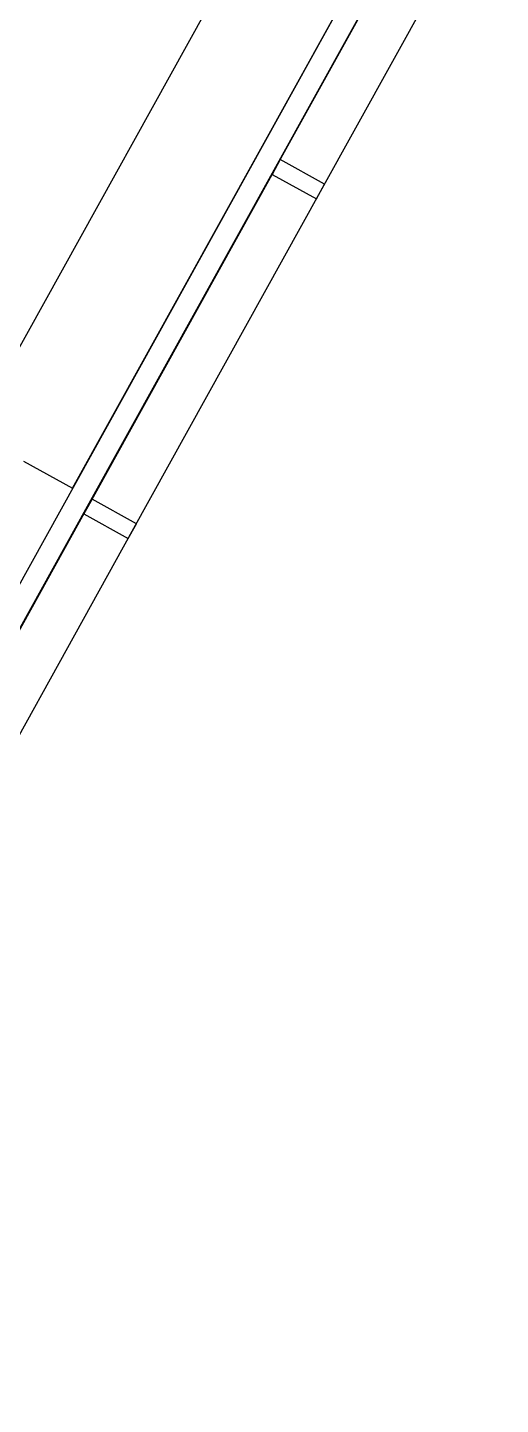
# Model space of a CAD drawing. Header units: metres. Extents: x 2.5 to 42.6, y 0.9 to 31.9.
# Drawn here: x 38.116 to 38.667, y 24.316 to 25.922 of the extents above; entities that cross this region are included whole.
import ezdxf

# ---------------------------------------------------------------- set-up
doc = ezdxf.new("R2010")
doc.units = ezdxf.units.M
doc.layers.add('ARREDI', color=9, linetype='Continuous')
doc.layers.add('PARETI_STRUTTURE', color=7, linetype='Continuous')

msp = doc.modelspace()

# ---------------------------------------------------------------- linework, layer by layer
at = {"layer": 'ARREDI'}
for points in [[(38.1858, 25.3636), (38.6249, 26.1557)], [(37.7468, 24.5716), (38.1858, 25.3636)], [(38.1862, 25.3634), (37.9667, 24.9674)]]:
    msp.add_lwpolyline(points, dxfattribs=at)
for points in [[(38.625, 26.1556), (38.4055, 25.7596), (38.4058, 25.7594), (38.6253, 26.1554)], [(38.4055, 25.7596), (38.1859, 25.3636), (38.1863, 25.3634), (38.4058, 25.7594)]]:
    msp.add_lwpolyline(points, close=True, dxfattribs=at)
at = {"layer": 'PARETI_STRUTTURE'}
for points in [[(38.533, 26.1773), (38.5902, 26.1456), (32.975, 16.0148)], [(38.4106, 25.768), (38.6158, 26.1382)], [(38.4575, 25.7308), (38.6674, 26.1096)], [(38.4077, 26.0933), (38.0509, 25.4497), (38.0767, 25.4353)], [(38.1112, 25.4163), (38.1683, 25.3846), (38.5585, 26.0885)], [(38.1911, 25.372), (38.401, 25.7508)], [(38.238, 25.3347), (38.4575, 25.7308)], [(38.1862, 25.3634), (38.1814, 25.3548)], [(37.9716, 24.9759), (38.1815, 25.3548)], [(38.0184, 24.9387), (38.238, 25.3347)]]:
    msp.add_lwpolyline(points, dxfattribs=at)
for points in [[(38.4106, 25.768), (38.401, 25.7508), (38.4527, 25.7222), (38.4622, 25.7394)], [(38.1911, 25.372), (38.1815, 25.3548), (38.2332, 25.3261), (38.2427, 25.3433)]]:
    msp.add_lwpolyline(points, close=True, dxfattribs=at)

doc.saveas('drawing.dxf')
